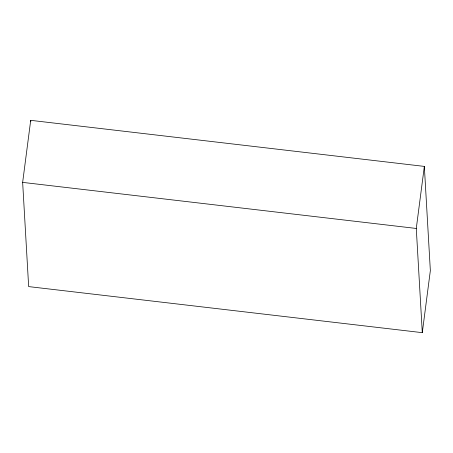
<?xml version="1.0" encoding="UTF-8"?>
<svg xmlns="http://www.w3.org/2000/svg" width="453" height="453" viewBox="0 0 453 453"><rect width="100%" height="100%" fill="white"/><g stroke="black" fill="none" stroke-linecap="round" stroke-linejoin="round"><path stroke-width="0.68" d="M22.65 182.389L30.708 120.339L424.342 166.404L430.35 270.611L422.292 332.661L28.658 286.596L22.65 182.389L416.279 228.454L422.292 332.661M416.279 228.454L424.342 166.404M30.708 120.339L30.793 121.744"/></g></svg>
